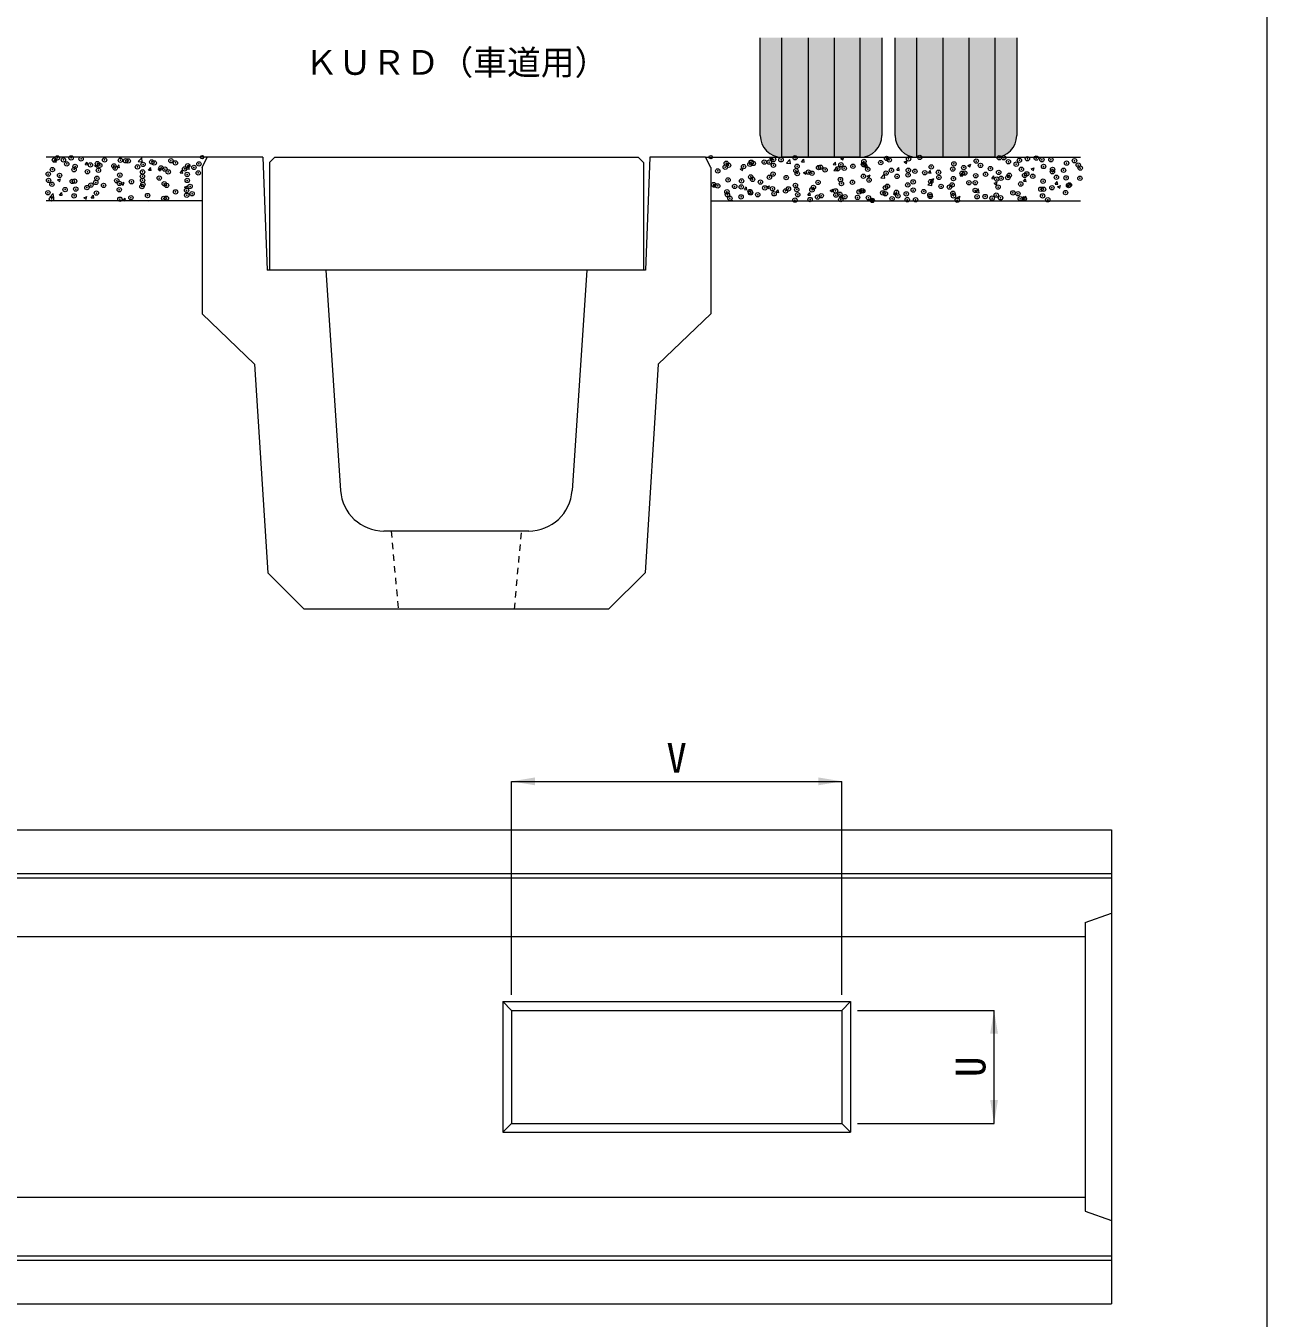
# Model space of a CAD drawing. Units: millimetres, scale not verified. Extents: x -181 to 7884, y -558 to 5422.
# Drawn here: x 6456 to 7884, y 2708 to 4195 of the extents above; entities that cross this region are included whole.
import ezdxf
from ezdxf.enums import TextEntityAlignment as Align

# ---------------------------------------------------------------- set-up
doc = ezdxf.new("R2010")
doc.units = ezdxf.units.MM
doc.header["$LTSCALE"] = 10
doc.header["$PDMODE"] = 32
doc.header["$PDSIZE"] = 5
doc.linetypes.add('USER1', pattern=[1.35, 0.75, -0.6])
for name, color, linetype, lineweight in [('0_2', 7, 'Continuous', 9), ('_0-0_', 3, 'Continuous', 20), ('寸法線', 7, 'Continuous', 9), ('本体', 2, 'Continuous', 9), ('枠', 5, 'Continuous', 5), ('補助線', 8, 'Continuous', 13), ('ﾊｯﾁﾝｸﾞ', 7, 'Continuous', 5)]:
    doc.layers.add(name, color=color, linetype=linetype, lineweight=lineweight)
doc.styles.add('ＭＳ ゴシック', font='')
doc.styles.get('ＭＳ ゴシック').set_extended_font_data('MS Gothic')

# ---------------------------------------------------------------- blocks, each defined once
blk = doc.blocks.new('filled_arrow')
at = {"color": 0, "linetype": 'Continuous', "lineweight": -2}
blk.add_solid([(7.5, 1.25), (0, 0), (7.5, -1.25)], dxfattribs=at)

msp = doc.modelspace()

# ---------------------------------------------------------------- hatches: boundary and pattern name
at = {"layer": 'ﾊｯﾁﾝｸﾞ'}
for points in [[(7300.96, 4181.21), (7300.96, 4068.71, 0.41421), (7325.96, 4043.71), (7415.96, 4043.71, 0.41421), (7440.96, 4068.71), (7440.96, 4181.21)], [(7595.96, 4181.21), (7455.96, 4181.21), (7455.96, 4068.71, 0.41421), (7480.96, 4043.71), (7570.96, 4043.71, 0.41421), (7595.96, 4068.71)]]:
    msp.add_hatch(color=256, dxfattribs=at).paths.add_polyline_path(points)

# ---------------------------------------------------------------- linework, layer by layer
at = {"layer": '0_2'}
for p, q in [((7300.96, 4068.71), (7300.96, 4181.21)), ((7440.96, 4181.21), (7440.96, 4068.71)), ((7455.96, 4068.71), (7455.96, 4181.21)), ((7595.96, 4181.21), (7595.96, 4068.71)), ((7415.96, 4043.71), (7325.96, 4043.71)), ((7570.96, 4043.71), (7480.96, 4043.71))]:
    msp.add_line(p, q, dxfattribs=at)
at = {"layer": '0_2', "lineweight": 5}
for p, q in [((7325.96, 4043.71), (7325.96, 4181.21)), ((7355.96, 4181.21), (7355.96, 4043.71)), ((7385.96, 4181.21), (7385.96, 4043.71)), ((7415.96, 4043.71), (7415.96, 4181.21)), ((7480.96, 4043.71), (7480.96, 4181.21)), ((7510.96, 4181.21), (7510.96, 4043.71)), ((7540.96, 4181.21), (7540.96, 4043.71)), ((7570.96, 4043.71), (7570.96, 4181.21))]:
    msp.add_line(p, q, dxfattribs=at)
at = {"layer": '0_2', "lineweight": 20}
for p, q in [((6664.96, 4043.71), (6479.78, 4043.71)), ((7237.96, 4043.71), (7669.17, 4043.71))]:
    msp.add_line(p, q, dxfattribs=at)
at = {"layer": '0_2'}
for centre, start, end in [((7325.96, 4068.71), 180, 270), ((7415.96, 4068.71), 270, 0), ((7480.96, 4068.71), 180, 270), ((7570.96, 4068.71), 270, 0)]:
    msp.add_arc(centre, 25, start, end, dxfattribs=at)
at = {"layer": '_0-0_', "color": 2}
for p, q in [((6742.65, 4043.71), (6736.65, 4037.71)), ((6742.65, 4043.71), (7160.65, 4043.71)), ((7160.65, 4043.71), (7166.65, 4037.71)), ((6736.65, 4037.71), (6736.65, 3913.71)), ((7166.65, 4037.71), (7166.65, 3913.71)), ((7166.65, 3913.71), (6736.65, 3913.71))]:
    msp.add_line(p, q, dxfattribs=at)
at = {"layer": '寸法線'}
for p, q in [((7014.79, 3325.82), (7394.79, 3325.82)), ((7014.79, 3080.44), (7014.79, 3325.82)), ((7394.79, 3080.44), (7394.79, 3325.82)), ((7412.79, 3062.44), (7569.83, 3062.44)), ((7569.83, 2932.44), (7569.83, 3062.44)), ((7412.79, 2932.44), (7569.83, 2932.44))]:
    msp.add_line(p, q, dxfattribs=at)
at = {"layer": '本体', "lineweight": 20}
for p, q in [((6658.96, 4031.71), (6664.96, 4043.71)), ((6728.96, 4043.71), (6664.96, 4043.71)), ((6728.96, 4043.71), (6733.96, 3913.71)), ((7173.96, 4043.71), (7168.96, 3913.71)), ((7237.96, 4043.71), (7173.96, 4043.71)), ((7243.96, 4031.71), (7237.96, 4043.71)), ((6658.96, 4031.71), (6658.96, 3863.71)), ((7243.96, 4031.71), (7243.96, 3863.71)), ((6801.46, 3913.71), (6733.96, 3913.71)), ((6801.46, 3913.71), (6818.35, 3660.39)), ((7101.46, 3913.71), (7084.57, 3660.39)), ((7168.96, 3913.71), (7101.46, 3913.71)), ((6658.96, 3863.71), (6719.46, 3805.71)), ((7243.96, 3863.71), (7183.46, 3805.71)), ((6719.46, 3805.71), (6734.46, 3565.71)), ((7183.46, 3805.71), (7168.46, 3565.71)), ((7034.68, 3613.71), (6868.24, 3613.71)), ((6776.46, 3523.71), (6734.46, 3565.71)), ((7126.46, 3523.71), (7168.46, 3565.71)), ((7126.46, 3523.71), (6776.46, 3523.71)), ((5704.79, 3269.94), (7704.79, 3269.94)), ((7704.79, 3269.94), (7704.79, 2724.94)), ((5704.79, 2724.94), (7704.79, 2724.94))]:
    msp.add_line(p, q, dxfattribs=at)
at = {"layer": '本体', "linetype": 'USER1'}
for p, q in [((6876.46, 3613.71), (6884.64, 3523.71)), ((7018.28, 3523.71), (7026.46, 3613.71))]:
    msp.add_line(p, q, dxfattribs=at)
at = {"layer": '本体'}
for p, q in [((5704.79, 3219.94), (7704.79, 3219.94)), ((5704.79, 3214.94), (7704.79, 3214.94)), ((7674.79, 3163.48), (7704.79, 3174.13)), ((7674.79, 3163.48), (7674.79, 3147.66)), ((7674.79, 3147.44), (7674.79, 2847.44)), ((7004.79, 3072.44), (7014.79, 3062.44)), ((7004.79, 3072.44), (7004.79, 2922.44)), ((7004.79, 3072.44), (7404.79, 3072.44)), ((7014.79, 3062.44), (7014.79, 2932.44)), ((7014.79, 3062.44), (7394.79, 3062.44)), ((7394.79, 3062.44), (7404.79, 3072.44)), ((7394.79, 3062.44), (7394.79, 2932.44)), ((7404.79, 3072.44), (7404.79, 2922.44)), ((7004.79, 2922.44), (7014.79, 2932.44)), ((7014.79, 2932.44), (7394.79, 2932.44)), ((7394.79, 2932.44), (7404.79, 2922.44)), ((7004.79, 2922.44), (7404.79, 2922.44)), ((7674.79, 2847.04), (7674.79, 2831.39)), ((7674.79, 2831.39), (7704.79, 2820.75)), ((5704.79, 2779.94), (7704.79, 2779.94)), ((5704.79, 2774.94), (7704.79, 2774.94))]:
    msp.add_line(p, q, dxfattribs=at)
at = {"layer": '本体', "lineweight": 18}
for p, q in [((5689.79, 3147.44), (7674.79, 3147.44)), ((5689.79, 2847.44), (7674.79, 2847.44))]:
    msp.add_line(p, q, dxfattribs=at)
at = {"layer": '本体', "lineweight": 20}
for centre, start, end in [((6868.24, 3663.71), 183.81407, 270), ((7034.68, 3663.71), 270, 356.18593)]:
    msp.add_arc(centre, 50, start, end, dxfattribs=at)
at = {"layer": '枠', "lineweight": 20}
msp.add_line((7883.92, 142.37), (7883.92, 5182.37), dxfattribs=at)
at = {"layer": '補助線'}
for p, q in [((6658.96, 3993.71), (6479.78, 3993.71)), ((7243.96, 3993.71), (7669.17, 3993.71))]:
    msp.add_line(p, q, dxfattribs=at)
for centre in [(6658.96, 4043.71), (7243.96, 4043.71)]:
    msp.add_circle(centre, 2, dxfattribs=at)
at = {"layer": 'ﾊｯﾁﾝｸﾞ'}
for p, q in [((7312.11, 4041.57), (7313.9, 4043.71)), ((7315.09, 4041.3), (7314.65, 4043.71)), ((7393.53, 4042.38), (7396.99, 4043.71)), ((7396.05, 4040.66), (7397.08, 4043.71)), ((6488.16, 4038.47), (6490.6, 4041.39)), ((6488.16, 4038.47), (6491.19, 4038.21)), ((6491.14, 4038.2), (6490.56, 4041.38)), ((6524.59, 4035.28), (6527.04, 4038.2)), ((6524.59, 4035.28), (6527.63, 4035.02)), ((6527.58, 4035.01), (6526.99, 4038.19)), ((6535.42, 4033.91), (6538.98, 4035.28)), ((6535.42, 4033.9), (6537.94, 4032.19)), ((6537.94, 4032.19), (6538.97, 4035.26)), ((6561.03, 4032.1), (6563.48, 4035.01)), ((6561.03, 4032.1), (6564.07, 4031.83)), ((6564.02, 4031.82), (6563.43, 4035)), ((6585.63, 4038.94), (6590.15, 4038.24)), ((6585.64, 4038.92), (6589.6, 4043.04)), ((6590.15, 4038.22), (6589.59, 4043.04)), ((6597.47, 4028.91), (6599.92, 4031.83)), ((6597.47, 4028.91), (6600.5, 4028.64)), ((6600.45, 4028.63), (6599.87, 4031.82)), ((6608.42, 4029.83), (6610.95, 4028.12)), ((6608.43, 4029.85), (6611.99, 4031.21)), ((6610.95, 4028.12), (6611.98, 4031.19)), ((6633.9, 4025.72), (6636.35, 4028.64)), ((6636.89, 4025.44), (6636.3, 4028.63)), ((6639.85, 4030.53), (6644.37, 4029.83)), ((6639.86, 4030.51), (6643.81, 4034.64)), ((6644.36, 4029.81), (6643.8, 4034.63)), ((7277.84, 4030.07), (7281.4, 4031.43)), ((7277.84, 4030.05), (7280.36, 4028.35)), ((7280.36, 4028.35), (7281.39, 4031.42)), ((7312.11, 4041.57), (7315.14, 4041.31)), ((7331.18, 4037.01), (7335.7, 4036.31)), ((7331.19, 4036.99), (7335.15, 4041.11)), ((7335.7, 4036.29), (7335.14, 4041.11)), ((7348.54, 4038.39), (7350.99, 4041.31)), ((7348.54, 4038.39), (7351.58, 4038.12)), ((7351.53, 4038.11), (7350.94, 4041.3)), ((7384.98, 4035.2), (7387.43, 4038.12)), ((7384.98, 4035.2), (7388.02, 4034.93)), ((7385.4, 4028.6), (7389.92, 4027.9)), ((7385.41, 4028.58), (7389.37, 4032.7)), ((7387.97, 4034.92), (7387.38, 4038.11)), ((7389.92, 4027.88), (7389.35, 4032.7)), ((7393.53, 4042.37), (7396.05, 4040.66)), ((7421.42, 4032.01), (7423.87, 4034.93)), ((7421.42, 4032.01), (7424.45, 4031.74)), ((7424.4, 4031.74), (7423.82, 4034.92)), ((7457.86, 4028.82), (7460.3, 4031.74)), ((7457.86, 4028.82), (7460.89, 4028.56)), ((7460.84, 4028.55), (7460.25, 4031.73)), ((7466.53, 4038.3), (7469.06, 4036.59)), ((7466.54, 4038.32), (7470.1, 4039.68)), ((7469.06, 4036.59), (7470.09, 4039.66)), ((7494.29, 4025.64), (7496.74, 4028.55)), ((7497.28, 4025.36), (7496.69, 4028.54)), ((7539.54, 4034.23), (7542.07, 4032.53)), ((7539.55, 4034.25), (7543.1, 4035.61)), ((7542.07, 4032.53), (7543.1, 4035.6)), ((7612.55, 4030.18), (7616.11, 4031.54)), ((7612.55, 4030.16), (7615.07, 4028.46)), ((7615.07, 4028.46), (7616.1, 4031.53)), ((6492.73, 4017.51), (6495.26, 4015.81)), ((6492.74, 4017.53), (6496.3, 4018.9)), ((6495.26, 4015.81), (6496.29, 4018.88)), ((6565.74, 4013.44), (6568.26, 4011.74)), ((6565.75, 4013.46), (6569.3, 4014.83)), ((6568.26, 4011.74), (6569.29, 4014.81)), ((6633.9, 4025.72), (6636.94, 4025.45)), ((7350.84, 4025.98), (7353.37, 4024.28)), ((7350.85, 4026), (7354.41, 4027.36)), ((7353.37, 4024.28), (7354.4, 4027.35)), ((7423.85, 4021.91), (7426.38, 4020.21)), ((7423.86, 4021.93), (7427.41, 4023.3)), ((7426.38, 4020.21), (7427.41, 4023.28)), ((7439.62, 4020.17), (7443.58, 4024.3)), ((7439.62, 4020.19), (7444.13, 4019.49)), ((7444.13, 4019.47), (7443.57, 4024.29)), ((7493.84, 4011.76), (7497.8, 4015.89)), ((7494.29, 4025.63), (7497.33, 4025.37)), ((7496.86, 4017.86), (7500.42, 4019.23)), ((7496.86, 4017.85), (7499.38, 4016.14)), ((7498.35, 4011.06), (7497.79, 4015.89)), ((7499.38, 4016.14), (7500.41, 4019.21)), ((7530.73, 4022.45), (7533.18, 4025.37)), ((7530.73, 4022.45), (7533.77, 4022.18)), ((7533.71, 4022.17), (7533.13, 4025.36)), ((7567.17, 4019.26), (7569.61, 4022.18)), ((7567.17, 4019.26), (7570.2, 4018.99)), ((7570.15, 4018.98), (7569.56, 4022.17)), ((7569.86, 4013.78), (7572.39, 4012.07)), ((7569.87, 4013.79), (7573.43, 4015.16)), ((7572.39, 4012.07), (7573.42, 4015.14)), ((7603.6, 4016.07), (7606.05, 4018.99)), ((7603.6, 4016.07), (7606.64, 4015.81)), ((7606.59, 4015.8), (7606, 4018.98)), ((7640.04, 4012.88), (7642.49, 4015.8)), ((7643.03, 4012.61), (7642.44, 4015.79)), ((6483.94, 3997.84), (6487.9, 4001.97)), ((6488.45, 3997.14), (6487.89, 4001.97)), ((6495.2, 4000.26), (6497.65, 4003.18)), ((6495.2, 4000.26), (6498.24, 3999.99)), ((6498.19, 3999.98), (6497.61, 4003.17)), ((6531.64, 3997.07), (6534.09, 3999.99)), ((6534.63, 3996.8), (6534.04, 3999.98)), ((6638.74, 4009.38), (6641.27, 4007.67)), ((6638.75, 4009.39), (6642.31, 4010.76)), ((6641.27, 4007.67), (6642.3, 4010.74)), ((7246.28, 4009.74), (7248.73, 4012.66)), ((7246.28, 4009.74), (7249.32, 4009.47)), ((7249.27, 4009.46), (7248.68, 4012.65)), ((7282.72, 4006.55), (7285.17, 4009.47)), ((7282.72, 4006.55), (7285.76, 4006.28)), ((7285.71, 4006.28), (7285.12, 4009.46)), ((7308.16, 4009.6), (7310.69, 4007.89)), ((7308.17, 4009.61), (7311.72, 4010.98)), ((7310.69, 4007.89), (7311.72, 4010.96)), ((7319.16, 4003.36), (7321.61, 4006.28)), ((7319.16, 4003.36), (7322.19, 4003.1)), ((7322.14, 4003.09), (7321.56, 4006.27)), ((7355.59, 4000.18), (7358.04, 4003.09)), ((7355.59, 4000.17), (7358.63, 3999.91)), ((7358.58, 3999.9), (7357.99, 4003.08)), ((7381.17, 4005.55), (7384.73, 4006.91)), ((7381.17, 4005.53), (7383.69, 4003.82)), ((7383.69, 4003.82), (7384.72, 4006.89)), ((7392.03, 3996.99), (7394.48, 3999.91)), ((7395.02, 3996.71), (7394.43, 3999.9)), ((7454.17, 4001.46), (7456.7, 3999.76)), ((7454.18, 4001.48), (7457.74, 4002.84)), ((7456.7, 3999.76), (7457.73, 4002.83)), ((7493.83, 4011.78), (7498.35, 4011.08)), ((7527.19, 3997.41), (7530.74, 3998.77)), ((7529.71, 3995.69), (7530.74, 3998.76)), ((7548.05, 4003.37), (7552.57, 4002.67)), ((7548.06, 4003.36), (7552.01, 4007.48)), ((7552.56, 4002.65), (7552, 4007.48)), ((7602.27, 3994.95), (7606.23, 3999.07)), ((7606.78, 3994.25), (7606.22, 3999.07)), ((7640.04, 4012.88), (7643.08, 4012.62)), ((7642.87, 4009.71), (7645.39, 4008)), ((7642.88, 4009.73), (7646.43, 4011.09)), ((7645.39, 4008), (7646.42, 4011.07)), ((6483.94, 3997.86), (6488.46, 3997.16)), ((6523.05, 3997.06), (6525.58, 3995.36)), ((6523.06, 3997.08), (6526.62, 3998.44)), ((6525.58, 3995.36), (6526.61, 3998.43)), ((6531.64, 3997.07), (6534.68, 3996.81)), ((6568.08, 3993.88), (6570.53, 3996.8)), ((6568.08, 3993.88), (6570.05, 3993.71)), ((6571.05, 3993.71), (6570.48, 3996.79)), ((6597.9, 3993.71), (6599.63, 3994.37)), ((6599.4, 3993.71), (6599.62, 3994.36)), ((7266.74, 3993.71), (7269.04, 3994.6)), ((7268.74, 3993.71), (7269.03, 3994.58)), ((7392.03, 3996.99), (7395.07, 3996.72)), ((7428.47, 3993.8), (7430.92, 3996.72)), ((7428.47, 3993.8), (7429.47, 3993.71)), ((7431.42, 3993.71), (7430.87, 3996.71)), ((7527.18, 3997.39), (7529.71, 3995.69)), ((7601.16, 3993.71), (7603.75, 3994.71)), ((7602.26, 3994.96), (7606.78, 3994.26)), ((7603.41, 3993.71), (7603.74, 3994.69))]:
    msp.add_line(p, q, dxfattribs=at)
for p in [(6492.69, 4042.84), (6508.45, 4042.9), (6519.81, 4041.69), (7316.24, 4041.26), (7324.82, 4040.72), (7341, 4043.13), (7446.21, 4042.37), (7471.62, 4041.77), (7484.34, 4043.44), (7575.77, 4043.16), (7581.01, 4043.11), (7608.12, 4041.97), (7618.29, 4042.8), (7624.94, 4040.81), (7635.24, 4040.82), (6486.93, 4029.52), (6489.21, 4040.37), (6499.61, 4040.56), (6503.4, 4036.02), (6511.78, 4029.4), (6513.02, 4033.1), (6527.17, 4027.09), (6530.52, 4034.87), (6538.67, 4036.35), (6539.89, 4028.76), (6541.4, 4034.49), (6546.93, 4040.55), (6557.64, 4033.72), (6559.13, 4031.29), (6565.06, 4040.16), (6571.03, 4039.57), (6574.04, 4039.4), (6584.75, 4032.58), (6590.52, 4026.82), (6591.21, 4035.52), (6601.16, 4038.26), (6603.93, 4037.19), (6611.87, 4031.43), (6616.18, 4030.07), (6620.06, 4026.88), (6623.16, 4039.72), (6628.28, 4037.11), (6638.99, 4030.29), (6642.57, 4033.88), (6649.68, 4031.96), (6655.4, 4035.97), (7252.13, 4027.88), (7260.78, 4032.28), (7261.89, 4036.72), (7264.49, 4034.43), (7281.75, 4032.96), (7289.01, 4035.57), (7290.58, 4038.01), (7292.86, 4036.51), (7305.58, 4038.18), (7311.38, 4038.05), (7316.13, 4034.43), (7342, 4028.16), (7343.24, 4033.28), (7356.26, 4026.58), (7368.09, 4031.73), (7370.36, 4032.13), (7375.5, 4029.11), (7390.03, 4030.44), (7393.75, 4034.99), (7397.48, 4030.99), (7407.58, 4033.33), (7419.66, 4035.53), (7420.13, 4038.79), (7420.3, 4035.01), (7424.6, 4029.84), (7439.54, 4037.54), (7449.28, 4040.61), (7451.72, 4028.7), (7471.26, 4028.71), (7478.83, 4027.55), (7490.21, 4025.94), (7497.64, 4032.52), (7505.95, 4026.41), (7522.29, 4030.16), (7523.72, 4036.1), (7535.01, 4031.83), (7549.38, 4039.35), (7554.25, 4034.37), (7565.69, 4030.64), (7575.15, 4026.25), (7586.33, 4038.59), (7595.31, 4035.73), (7599.05, 4040.27), (7601.23, 4029.83), (7626.89, 4033.08), (7637.01, 4026.99), (7637.11, 4029.66), (7649.73, 4028.66), (7653.28, 4036.89), (7662.36, 4039.68), (7666.74, 4034.75), (7668.97, 4031.19), (6482.15, 4024.32), (6482.58, 4017.02), (6486.32, 4012.61), (6495.09, 4022.86), (6509.7, 4015.87), (6512.4, 4016.18), (6531.18, 4011.62), (6536.82, 4014.73), (6538.06, 4019.44), (6545.76, 4011.26), (6560.81, 4016.71), (6563.94, 4013.58), (6564.44, 4023.25), (6577.84, 4015.48), (6590.43, 4021.79), (6590.56, 4017.16), (6591.05, 4012.43), (6609.8, 4019.69), (6615.57, 4013.16), (6618.17, 4011.29), (6641.88, 4023.91), (6641.95, 4016.97), (6654.6, 4025.59), (7247.42, 4012.25), (7263.88, 4017.52), (7279.5, 4016.47), (7289.96, 4021.1), (7292.22, 4018.15), (7301.15, 4015.19), (7311.46, 4020.68), (7315.62, 4024.35), (7330.78, 4020.27), (7341.39, 4011.25), (7343.54, 4024.9), (7360.4, 4025.36), (7367.47, 4014.82), (7393.13, 4018.07), (7394.22, 4013.3), (7406.93, 4014.97), (7419.51, 4021.88), (7426.17, 4017.51), (7445.6, 4025.46), (7458.25, 4021.73), (7470.64, 4011.8), (7470.97, 4023.4), (7476.81, 4015.39), (7497.02, 4015.61), (7506.44, 4020.47), (7521.65, 4011.8), (7523.1, 4019.19), (7533.07, 4025.26), (7536.06, 4025.56), (7540.89, 4014.33), (7548.23, 4014.4), (7548.76, 4022.44), (7560.19, 4024.11), (7572.97, 4018.55), (7577.86, 4019.49), (7585.69, 4020.23), (7587.31, 4022.97), (7600.61, 4012.91), (7604.93, 4022.76), (7607.49, 4024.57), (7614.42, 4021.82), (7626.27, 4016.17), (7641.54, 4020.68), (7652.66, 4019.98), (7655.6, 4011.16), (7656.51, 4011.88), (7668.66, 4019.53), (6481.72, 4002.83), (6501.55, 4006.54), (6511.78, 3999.27), (6513.8, 4007.05), (6526.52, 4008.72), (6537.44, 4002.53), (6563.82, 4006.33), (6577.2, 3997.12), (6589.91, 4009.91), (6596.44, 3999.65), (6614.95, 3996.25), (6617.96, 3996.57), (6628.52, 4003.88), (6641.24, 4005.55), (6641.33, 4000.06), (6645.29, 4010.14), (6647.59, 4001.65), (7252, 4010.76), (7262.71, 4003.94), (7263.26, 4000.61), (7266.14, 3996.44), (7271.53, 4010.1), (7278.85, 3998.11), (7279.11, 4009.61), (7289.34, 4004.18), (7289.83, 4002.79), (7298.09, 4000.64), (7306.23, 4008.47), (7315, 4007.44), (7316.94, 4001.64), (7330.18, 4004.87), (7333.35, 4007.32), (7342.89, 4006.54), (7344.06, 4000.5), (7360.47, 4006.18), (7362.13, 4009.07), (7366.85, 3997.91), (7371.18, 3999.35), (7387.59, 4005.03), (7387.93, 4000.13), (7392.51, 4001.16), (7398.3, 3998.21), (7412.81, 3997.47), (7414.71, 4003.88), (7417.56, 4005.22), (7418.9, 4004.97), (7425.42, 3997.06), (7441.82, 4002.74), (7444.89, 4001.69), (7444.98, 4008.55), (7447.18, 4010.3), (7457.61, 4003.37), (7459.36, 3999.15), (7468.94, 4001.59), (7476.85, 4005.9), (7488.98, 4004.23), (7496.06, 4000.45), (7496.4, 3998.7), (7508.93, 4010.12), (7518.61, 4009.32), (7522.49, 4002.28), (7523.18, 3999.3), (7548.15, 4005.53), (7550.3, 3998.16), (7559.61, 3998.52), (7567.63, 3996.63), (7572.32, 4000.19), (7574.53, 4009.34), (7577.41, 3997.01), (7591.56, 4002.73), (7597.26, 4001.71), (7623.65, 4006.95), (7625.66, 3999.26), (7626.89, 4006.8), (7636.36, 4008.62), (7652.04, 4003.06), (6485.7, 3995.7), (6564.48, 3995.45), (7340.77, 3994.33), (7358.31, 3995.05), (7393.57, 3994.94), (7429.73, 3994.06), (7452.53, 3995.91), (7470.02, 3994.89), (7479.65, 3994.77), (7527.52, 3994.3), (7600, 3996), (7604.53, 3995.86), (7631.65, 3994.72)]:
    msp.add_point(p, dxfattribs=at)

# ---------------------------------------------------------------- block references
at = {"layer": '寸法線', "xscale": 3.6, "yscale": 3.6}
msp.add_blockref('filled_arrow', (7014.79, 3325.82), dxfattribs=at)
for p, rotation in [((7394.79, 3325.82), 180), ((7569.83, 3062.44), 270), ((7569.83, 2932.44), 90)]:
    msp.add_blockref('filled_arrow', p, dxfattribs=dict(at, rotation=rotation))

# ---------------------------------------------------------------- texts
at = {"layer": '0_2', "style": 'ＭＳ ゴシック'}
msp.add_text('ＫＵＲＤ（車道用）', height=28.48, dxfattribs=at).set_placement((6951.46, 4152.75), align=Align.MIDDLE_CENTER)
at = {"layer": '寸法線', "style": 'ＭＳ ゴシック'}
msp.add_text('V', height=34.18, dxfattribs=at).set_placement((7204.79, 3352.82), align=Align.MIDDLE_CENTER)
msp.add_text('U', height=34.18, rotation=90, dxfattribs=at).set_placement((7542.83, 2997.44), align=Align.MIDDLE_CENTER)

doc.saveas('drawing.dxf')
